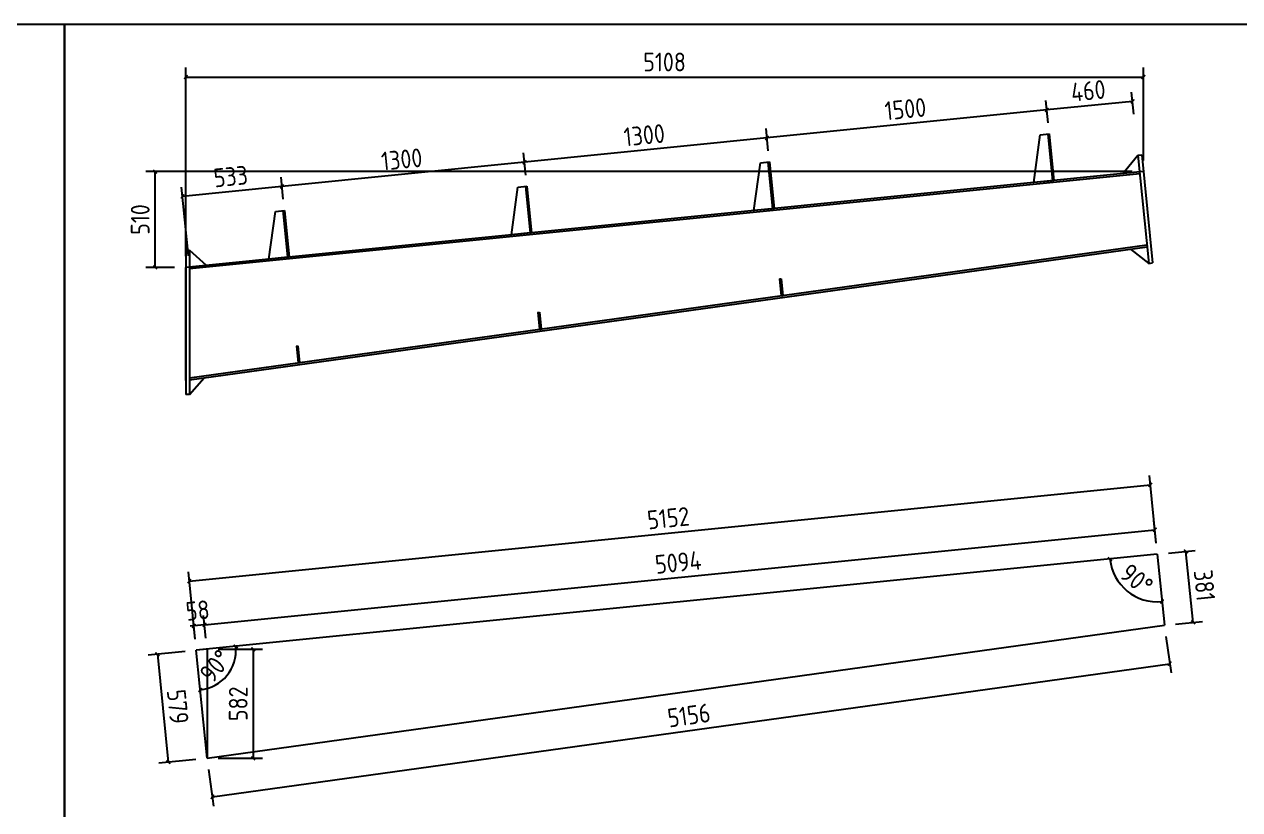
# Model space of a CAD drawing. Extents: x 810015 to 1451442, y -271755 to 145013.
# Drawn here: x 885834 to 918249, y -86798 to -65846 of the extents above; entities that cross this region are included whole.
import ezdxf

# ---------------------------------------------------------------- set-up
doc = ezdxf.new("R2010")
doc.units = 0
doc.header["$LTSCALE"] = 1000
doc.header["$MEASUREMENT"] = 0
doc.styles.get("Standard").update_dxf_attribs({"font": 'gbenor.shx', "bigfont": 'gbcbig.shx'})
doc.dimstyles.get("Standard").update_dxf_attribs({"dimscale": 100, "dimtxt": 2.5, "dimasz": 1, "dimexe": 2.5, "dimexo": 3, "dimgap": 1.5, "dimtad": 1, "dimdec": 0, "dimzin": 0, "dimdsep": 46, "dimtxsty": 'Standard', "dimblk": 'ARCHTICK', "dimcen": 0.09, "dimadec": 0, "dimazin": 0, "dimtfac": 1, "dimtdec": 0, "dimtix": 1, "dimtmove": 2, "dimatfit": 3, "dimfxl": 1, "dimtolj": 1, "dimtzin": 0, "dimarcsym": 0})

# ---------------------------------------------------------------- blocks, each defined once
blk = doc.blocks.new('_ArchTick')
at = {"color": 0, "linetype": 'ByBlock', "const_width": 0.4}
blk.add_lwpolyline([(-0.5, -0.5), (0.5, 0.5)], dxfattribs=at)
blk = doc.blocks.new('*D945')
at = {"color": 0, "lineweight": -2}
for p, q in [((916282, -82175), (916418, -83151)), ((890850, -86453), (916383, -82903)), ((890748, -85725), (890884, -86701))]:
    blk.add_line(p, q, dxfattribs=at)
at = {"layer": 'Defpoints', "color": 0}
for p in [(916241, -81878), (916383, -82903), (890707, -85428)]:
    blk.add_point(p, dxfattribs=at)
at = {"color": 0, "lineweight": -2, "xscale": 100, "yscale": 100, "zscale": 100}
for p, rotation in [((916383, -82903), 7.915163459661803), ((890850, -86453), 187.9151634596618)]:
    blk.add_blockref('_ArchTick', p, dxfattribs=dict(at, rotation=rotation))
at = {"color": 0, "insert": (903561, -84282), "char_height": 500, "attachment_point": 5, "rotation": 7.9152}
blk.add_mtext('\\A1;5156', dxfattribs=at)
blk = doc.blocks.new('*D946')
at = {"color": 0, "lineweight": -2}
for p, q in [((916350, -79954), (917066, -79882)), ((917006, -81802), (916817, -79907)), ((916539, -81848), (917255, -81777))]:
    blk.add_line(p, q, dxfattribs=at)
at = {"layer": 'Defpoints', "color": 0}
for p in [(916051, -79984), (916817, -79907), (916241, -81878)]:
    blk.add_point(p, dxfattribs=at)
at = {"color": 0, "lineweight": -2, "xscale": 100, "yscale": 100, "zscale": 100}
for p, rotation in [((916817, -79907), 95.7105931374986), ((917006, -81802), 275.7105931374986)]:
    blk.add_blockref('_ArchTick', p, dxfattribs=dict(at, rotation=rotation))
at = {"color": 0, "insert": (917310, -80815), "char_height": 500, "attachment_point": 5, "rotation": 275.7106}
blk.add_mtext('\\A1;381', dxfattribs=at)
blk = doc.blocks.new('*D947')
at = {"color": 0, "lineweight": -2}
for p, q in [((890121, -82577), (889137, -82675)), ((889386, -82650), (889674, -85531)), ((890409, -85458), (889426, -85556))]:
    blk.add_line(p, q, dxfattribs=at)
at = {"layer": 'Defpoints', "color": 0}
for p in [(890419, -82547), (889674, -85531), (890707, -85428)]:
    blk.add_point(p, dxfattribs=at)
at = {"color": 0, "lineweight": -2, "xscale": 100, "yscale": 100, "zscale": 100}
for p, rotation in [((889386, -82650), 95.71059313749862), ((889674, -85531), 275.7105931374987)]:
    blk.add_blockref('_ArchTick', p, dxfattribs=dict(at, rotation=rotation))
at = {"color": 0, "insert": (889928, -84051), "char_height": 500, "attachment_point": 5, "rotation": 275.7106}
blk.add_mtext('\\A1;579', dxfattribs=at)
blk = doc.blocks.new('*D948')
at = {"color": 0, "lineweight": -2}
for p, q in [((916022, -79685), (915961, -79083)), ((890642, -81867), (915986, -79332)), ((890677, -82220), (890617, -81618))]:
    blk.add_line(p, q, dxfattribs=at)
at = {"layer": 'Defpoints', "color": 0}
for p in [(915986, -79332), (916051, -79984), (890707, -82518)]:
    blk.add_point(p, dxfattribs=at)
at = {"color": 0, "lineweight": -2, "xscale": 100, "yscale": 100, "zscale": 100}
for p, rotation in [((915986, -79332), 5.710593137501236), ((890642, -81867), 185.7105931375012)]:
    blk.add_blockref('_ArchTick', p, dxfattribs=dict(at, rotation=rotation))
at = {"color": 0, "insert": (903274, -80201), "char_height": 500, "attachment_point": 5, "rotation": 5.7106}
blk.add_mtext('\\A1;5094', dxfattribs=at)
blk = doc.blocks.new('*D949')
at = {"color": 0, "lineweight": -2}
for p, q in [((916022, -79685), (915842, -77887)), ((890234, -80699), (915867, -78136)), ((890389, -82248), (890209, -80451))]:
    blk.add_line(p, q, dxfattribs=at)
at = {"layer": 'Defpoints', "color": 0}
for p in [(915867, -78136), (916051, -79984), (890419, -82547)]:
    blk.add_point(p, dxfattribs=at)
at = {"color": 0, "lineweight": -2, "xscale": 100, "yscale": 100, "zscale": 100}
for p, rotation in [((915867, -78136), 5.710593137499621), ((890234, -80699), 185.7105931374996)]:
    blk.add_blockref('_ArchTick', p, dxfattribs=dict(at, rotation=rotation))
at = {"color": 0, "insert": (903011, -79020), "char_height": 500, "attachment_point": 5, "rotation": 5.7106}
blk.add_mtext('\\A1;5152', dxfattribs=at)
blk = doc.blocks.new('*D950')
at = {"color": 0, "lineweight": -2}
for p, q in [((892740, -70513), (892681, -69923)), ((890211, -72021), (890028, -70188)), ((892706, -70171), (890053, -70437))]:
    blk.add_line(p, q, dxfattribs=at)
at = {"layer": 'Defpoints', "color": 0}
for p in [(890053, -70437), (892770, -70812), (890241, -72320)]:
    blk.add_point(p, dxfattribs=at)
at = {"color": 0, "lineweight": -2, "xscale": 100, "yscale": 100, "zscale": 100}
for p, rotation in [((892706, -70171), 5.710593137196875), ((890053, -70437), 185.7105931371969)]:
    blk.add_blockref('_ArchTick', p, dxfattribs=dict(at, rotation=rotation))
at = {"color": 0, "insert": (891340, -69906), "char_height": 500, "attachment_point": 5, "rotation": 5.7106}
blk.add_mtext('\\A1;533', dxfattribs=at)
blk = doc.blocks.new('*D951')
at = {"color": 0, "lineweight": -2}
for p, q in [((890389, -82248), (890329, -81647)), ((890677, -82220), (890617, -81618)), ((890354, -81895), (890254, -81905)), ((890642, -81867), (890354, -81895)), ((890642, -81867), (890741, -81857))]:
    blk.add_line(p, q, dxfattribs=at)
at = {"layer": 'Defpoints', "color": 0}
for p in [(890354, -81895), (890419, -82547), (890707, -82518)]:
    blk.add_point(p, dxfattribs=at)
at = {"color": 0, "lineweight": -2, "xscale": 100, "yscale": 100, "zscale": 100}
for p, rotation in [((890354, -81895), 5.710593137499633), ((890642, -81867), 185.7105931374996)]:
    blk.add_blockref('_ArchTick', p, dxfattribs=dict(at, rotation=rotation))
at = {"color": 0, "insert": (890458, -81483), "char_height": 500, "attachment_point": 5, "rotation": 5.7106}
blk.add_mtext('\\A1;58', dxfattribs=at)
blk = doc.blocks.new('*D952')
at = {"color": 0, "lineweight": -2}
blk.add_arc((916051, -79984), 1268, 185.7106, 275.7106, dxfattribs=at)
at = {"layer": 'Defpoints', "color": 0}
for p in [(916051, -79984), (916051, -79984), (915022, -80724), (916241, -81878), (890419, -82547)]:
    blk.add_point(p, dxfattribs=at)
at = {"color": 0, "lineweight": -2, "xscale": 100, "yscale": 100, "zscale": 100}
for p, rotation in [((914790, -80110), 95.71059313749953), ((916178, -81245), 5.710593137500392)]:
    blk.add_blockref('_ArchTick', p, dxfattribs=dict(at, rotation=rotation))
at = {"color": 0, "insert": (915502, -80655), "char_height": 500, "attachment_point": 5, "rotation": 320.7106}
blk.add_mtext('\\A1;90°', dxfattribs=at)
blk = doc.blocks.new('*D953')
at = {"color": 0, "lineweight": -2}
blk.add_arc((890419, -82547), 1061, 275.7106, 5.7106, dxfattribs=at)
at = {"layer": 'Defpoints', "color": 0}
for p in [(916051, -79984), (890419, -82547), (890419, -82547), (891039, -83409), (890707, -85428)]:
    blk.add_point(p, dxfattribs=at)
at = {"color": 0, "lineweight": -2, "xscale": 100, "yscale": 100, "zscale": 100}
for p, rotation in [((891475, -82441), 95.71059313749967), ((890525, -83603), 185.7105931374991)]:
    blk.add_blockref('_ArchTick', p, dxfattribs=dict(at, rotation=rotation))
at = {"color": 0, "insert": (890931, -82966), "char_height": 500, "attachment_point": 5, "rotation": 50.7106}
blk.add_mtext('\\A1;90°', dxfattribs=at)
blk = doc.blocks.new('*D954')
at = {"color": 0, "lineweight": -2}
for p, q in [((915380, -69777), (889075, -69777)), ((889325, -72330), (889325, -69777)), ((889841, -72330), (889075, -72330))]:
    blk.add_line(p, q, dxfattribs=at)
at = {"layer": 'Defpoints', "color": 0}
for p in [(889325, -69777), (915680, -69777), (890141, -72330)]:
    blk.add_point(p, dxfattribs=at)
at = {"color": 0, "lineweight": -2, "xscale": 100, "yscale": 100, "zscale": 100}
for p, rotation in [((889325, -69777), 90), ((889325, -72330), 270)]:
    blk.add_blockref('_ArchTick', p, dxfattribs=dict(at, rotation=rotation))
at = {"color": 0, "insert": (888925, -71054), "char_height": 500, "attachment_point": 5, "rotation": 90}
blk.add_mtext('\\A1;510', dxfattribs=at)
blk = doc.blocks.new('*D271')
at = {"color": 0, "lineweight": -2}
for p, q in [((890141, -72030), (890141, -67002)), ((915680, -69477), (915680, -67002)), ((890141, -67252), (915680, -67252))]:
    blk.add_line(p, q, dxfattribs=at)
at = {"layer": 'Defpoints', "color": 0}
for p in [(915680, -67252), (915680, -69777), (890141, -72330)]:
    blk.add_point(p, dxfattribs=at)
at = {"color": 0, "lineweight": -2, "xscale": 100, "yscale": 100, "zscale": 100, "rotation": 180}
blk.add_blockref('_ArchTick', (890141, -67252), dxfattribs=at)
at = {"color": 0, "lineweight": -2, "xscale": 100, "yscale": 100, "zscale": 100}
blk.add_blockref('_ArchTick', (915680, -67252), dxfattribs=at)
at = {"color": 0, "insert": (902911, -66852), "char_height": 500, "attachment_point": 5}
blk.add_mtext('\\A1;5108', dxfattribs=at)
blk = doc.blocks.new('*D955')
at = {"color": 0, "lineweight": -2}
for p, q in [((891007, -82518), (892189, -82518)), ((891939, -82518), (891939, -85428)), ((891007, -85428), (892189, -85428))]:
    blk.add_line(p, q, dxfattribs=at)
at = {"layer": 'Defpoints', "color": 0}
for p in [(890707, -82518), (890707, -85428), (891939, -85428)]:
    blk.add_point(p, dxfattribs=at)
at = {"color": 0, "lineweight": -2, "xscale": 100, "yscale": 100, "zscale": 100}
for p, rotation in [((891939, -82518), 90), ((891939, -85428), 270)]:
    blk.add_blockref('_ArchTick', p, dxfattribs=dict(at, rotation=rotation))
at = {"color": 0, "insert": (891539, -83973), "char_height": 500, "attachment_point": 5, "rotation": 90}
blk.add_mtext('\\A1;582', dxfattribs=at)
blk = doc.blocks.new('*D392')
at = {"color": 0, "lineweight": -2}
for p, q in [((915427, -68245), (915368, -67654)), ((913138, -68474), (913079, -67883)), ((915393, -67903), (913104, -68131))]:
    blk.add_line(p, q, dxfattribs=at)
at = {"layer": 'Defpoints', "color": 0}
for p in [(913104, -68131), (915457, -68543), (913168, -68772)]:
    blk.add_point(p, dxfattribs=at)
at = {"color": 0, "lineweight": -2, "xscale": 100, "yscale": 100, "zscale": 100}
for p, rotation in [((913104, -68131), 185.7105931375073), ((915393, -67903), 5.710593137507348)]:
    blk.add_blockref('_ArchTick', p, dxfattribs=dict(at, rotation=rotation))
at = {"color": 0, "insert": (914209, -67619), "char_height": 500, "attachment_point": 5, "rotation": 5.7106}
blk.add_mtext('\\A1;460', dxfattribs=at)
blk = doc.blocks.new('*D1178')
at = {"color": 0, "lineweight": -2}
for p, q in [((913138, -68474), (913079, -67883)), ((913104, -68131), (905641, -68878)), ((905676, -69220), (905616, -68629))]:
    blk.add_line(p, q, dxfattribs=at)
at = {"layer": 'Defpoints', "color": 0}
for p in [(905641, -68878), (913168, -68772), (905705, -69518)]:
    blk.add_point(p, dxfattribs=at)
at = {"color": 0, "lineweight": -2, "xscale": 100, "yscale": 100, "zscale": 100}
for p, rotation in [((913104, -68131), 5.710593137190161), ((905641, -68878), 185.7105931371902)]:
    blk.add_blockref('_ArchTick', p, dxfattribs=dict(at, rotation=rotation))
at = {"color": 0, "insert": (909333, -68107), "char_height": 500, "attachment_point": 5, "rotation": 5.7106}
blk.add_mtext('\\A1;1500', dxfattribs=at)
blk = doc.blocks.new('*D1179')
at = {"color": 0, "lineweight": -2}
for p, q in [((905676, -69220), (905616, -68629)), ((905641, -68878), (899174, -69525)), ((899208, -69867), (899149, -69276))]:
    blk.add_line(p, q, dxfattribs=at)
at = {"layer": 'Defpoints', "color": 0}
for p in [(899174, -69525), (905705, -69518), (899238, -70165)]:
    blk.add_point(p, dxfattribs=at)
at = {"color": 0, "lineweight": -2, "xscale": 100, "yscale": 100, "zscale": 100}
for p, rotation in [((905641, -68878), 5.710593137190161), ((899174, -69525), 185.7105931371902)]:
    blk.add_blockref('_ArchTick', p, dxfattribs=dict(at, rotation=rotation))
at = {"color": 0, "insert": (902368, -68803), "char_height": 500, "attachment_point": 5, "rotation": 5.7106}
blk.add_mtext('\\A1;1300', dxfattribs=at)
blk = doc.blocks.new('*D1180')
at = {"color": 0, "lineweight": -2}
for p, q in [((899208, -69867), (899149, -69276)), ((899174, -69525), (892706, -70171)), ((892740, -70513), (892681, -69923))]:
    blk.add_line(p, q, dxfattribs=at)
at = {"layer": 'Defpoints', "color": 0}
for p in [(892706, -70171), (899238, -70165), (892770, -70812)]:
    blk.add_point(p, dxfattribs=at)
at = {"color": 0, "lineweight": -2, "xscale": 100, "yscale": 100, "zscale": 100}
for p, rotation in [((899174, -69525), 5.710593137190161), ((892706, -70171), 185.7105931371902)]:
    blk.add_blockref('_ArchTick', p, dxfattribs=dict(at, rotation=rotation))
at = {"color": 0, "insert": (895900, -69450), "char_height": 500, "attachment_point": 5, "rotation": 5.7106}
blk.add_mtext('\\A1;1300', dxfattribs=at)

msp = doc.modelspace()

# ---------------------------------------------------------------- linework, layer by layer
at = {"color": 2}
for p, q in [((912755.1, -70068.3), (912929.4, -68795.9)), ((912929.4, -68795.9), (913168.2, -68772)), ((913128.4, -68776), (913252.6, -70018.6)), ((913168.2, -68772), (913292.4, -70014.6)), ((913168.2, -68772), (913292.4, -70014.6)), ((915132.8, -69830.6), (915535.8, -69338)), ((915535.8, -69338), (915635.3, -69328.1)), ((915535.8, -69338), (915824.3, -72223.6)), ((915635.3, -69328.1), (915923.9, -72213.7)), ((905292.3, -70814.6), (905466.6, -69542.2)), ((905466.6, -69542.2), (905705.4, -69518.3)), ((905665.6, -69522.3), (905789.9, -70764.9)), ((905705.4, -69518.3), (905829.7, -70760.9)), ((905705.4, -69518.3), (905829.7, -70760.9)), ((915680.1, -69775.8), (915680.8, -69775.8)), ((898824.6, -71461.4), (898998.9, -70189)), ((898998.9, -70189), (899237.7, -70165.1)), ((899197.9, -70169.1), (899322.1, -71411.6)), ((899237.7, -70165.1), (899361.9, -71407.7)), ((899237.7, -70165.1), (899361.9, -71407.7)), ((913252.6, -70018.6), (912755.1, -70068.3)), ((892356.9, -72108.2), (892531.1, -70835.8)), ((892531.1, -70835.8), (892769.9, -70811.9)), ((892730.1, -70815.9), (892854.4, -72058.4)), ((892769.9, -70811.9), (892894.2, -72054.4)), ((905789.9, -70764.9), (905292.3, -70814.6)), ((899322.1, -71411.6), (898824.6, -71461.4)), ((890141.3, -71871.2), (890141.3, -75721.2)), ((890141.3, -71871.2), (890241.3, -71871.2)), ((890241.3, -71871.2), (890241.3, -75721.2)), ((890241.3, -71871.2), (890687.6, -72275.1)), ((915338.1, -71841.1), (915824.3, -72223.6)), ((892854.4, -72058.4), (892356.9, -72108.2)), ((915824.3, -72223.6), (915923.9, -72213.7)), ((890141.3, -75346.2), (890141.3, -72331.2)), ((905977.2, -72637.8), (906016.8, -72632.3)), ((905977.2, -72637.8), (906022, -73085.9)), ((906016.8, -72632.3), (906061.6, -73080.4)), ((906016.8, -72632.3), (906061.6, -73080.4)), ((906022, -73085.9), (906061.6, -73080.4)), ((899534.3, -73533.5), (899574, -73528)), ((899534.3, -73533.5), (899579.1, -73981.6)), ((899574, -73528), (899618.8, -73976.1)), ((899579.1, -73981.6), (899618.8, -73976.1)), ((893091.5, -74429.3), (893131.1, -74423.8)), ((893091.5, -74429.3), (893136.3, -74877.4)), ((893131.1, -74423.8), (893175.9, -74871.9)), ((893136.3, -74877.4), (893175.9, -74871.9)), ((890241.3, -75721.2), (890628.5, -75276.5)), ((890241.3, -75721.2), (890141.3, -75721.2)), ((916051.4, -79983.7), (916240.8, -81878.1)), ((890707.1, -82518.2), (890707.1, -85428.1))]:
    msp.add_line(p, q, dxfattribs=at)
for p, q in [((915680.1, -69775.8), (890141.3, -72329.7)), ((915585.5, -69835.5), (890241.3, -72370)), ((913265.7, -69747.2), (913292.4, -70014.6)), ((915680.8, -69775.8), (915680.1, -69775.8)), ((905802.9, -70493.5), (905829.7, -70760.9)), ((899335.2, -71140.2), (899361.9, -71407.7)), ((890241.3, -75279.9), (915775, -71729.9)), ((890241.3, -75330.4), (915780, -71779.7)), ((892867.4, -71787), (892894.2, -72054.4)), ((916051.4, -79983.7), (890419, -82547)), ((890707.1, -85428.1), (916240.8, -81878.1))]:
    msp.add_line(p, q)
at = {"color": 1}
for p in [(890707.1, -82518.2), (890707.1, -85428.1)]:
    msp.add_line(p, (890419, -82547), dxfattribs=at)
for points in [[(832304.7, -65846.1), (886905.7, -65846.1), (886905.7, -107811.3), (832304.7, -107811.3)], [(886905.7, -65846.1), (941506.8, -65846.1), (941506.8, -107811.3), (886905.7, -107811.3)]]:
    msp.add_lwpolyline(points, close=True)

# ---------------------------------------------------------------- dimensions: what is measured, and where the dimension line sits
at = {"color": 3}
dim = msp.add_linear_dim(base=(915680.2, -67251.9), p1=(890141.3, -72329.7), p2=(915680.2, -69777.4), dimstyle='Standard', override={"dimtxt": 5, "dimlfac": 0.2}, dxfattribs=at)
dim.commit()
dim.dimension.update_dxf_attribs({"geometry": '*D271', "text_midpoint": (902910.8, -66851.9)})
for p1, p2, distance, picture, middle in [((915456.8, -68543.2), (913168.2, -68772), -643.8, '*D392', (914208.6, -67619)), ((890419, -82547), (916051.4, -79983.7), 1856.8, '*D949', (903010.6, -79019.7)), ((890707.1, -82518.2), (916051.4, -79983.7), 654.8, '*D948', (903274.3, -80201.4)), ((916240.8, -81878.1), (916051.4, -79983.7), -769.3, '*D946', (917309.6, -80814.6)), ((890707.1, -82518.2), (890419, -82547), -654.8, '*D951', (890458.1, -81483)), ((890707.1, -85428.1), (916240.8, -81878.1), -1035.1, '*D945', (903561.4, -84282.1)), ((890419, -82547), (890707.1, -85428.1), -1038, '*D947', (889928.3, -84051)), ((890707.1, -82518.2), (890707.1, -85428.1), 1232.2, '*D955', (891539.3, -83973.1))]:
    dim = msp.add_aligned_dim(p1=p1, p2=p2, distance=distance, dimstyle='Standard', override={"dimtxt": 5, "dimlfac": 0.2}, dxfattribs=at)
    dim.commit()
    dim.dimension.update_dxf_attribs({"geometry": picture, "text_midpoint": middle})
for base, p1, p2, angle, picture, middle in [((905641.4, -68877.8), (913168.2, -68772), (905705.4, -69518.3), 5.71059, '*D1178', (909332.9, -68106.6)), ((899173.6, -69524.5), (905705.4, -69518.3), (899237.7, -70165.1), 5.71059, '*D1179', (902367.7, -68803.1)), ((892705.9, -70171.3), (899237.7, -70165.1), (892769.9, -70811.9), 5.71059, '*D1180', (895899.9, -69449.9)), ((890053, -70436.6), (892769.9, -70811.9), (890241.3, -72319.7), 5.71059, '*D950', (891339.6, -69905.9)), ((889325.5, -69777.4), (890141.3, -72329.7), (915680.2, -69777.4), 90, '*D954', (888925.5, -71053.5))]:
    dim = msp.add_linear_dim(base=base, p1=p1, p2=p2, angle=angle, dimstyle='Standard', override={"dimtxt": 5, "dimlfac": 0.2}, dxfattribs=at)
    dim.commit()
    dim.dimension.update_dxf_attribs({"geometry": picture, "text_midpoint": middle})
at = {"color": 1}
for base, line1, line2, picture, middle in [((891038.6, -83408.8), ((916051.4, -79983.7), (890419, -82547)), ((890707.1, -85428.1), (890419, -82547)), '*D953', (890930.9, -82965.8)), ((915022.1, -80723.6), ((916051.4, -79983.7), (916240.8, -81878.1)), ((916051.4, -79983.7), (890419, -82547)), '*D952', (915502, -80655.2))]:
    dim = msp.add_angular_dim_2l(base=base, line1=line1, line2=line2, dimstyle='Standard', override={"dimtxt": 5}, dxfattribs=at)
    dim.commit()
    dim.dimension.update_dxf_attribs({"geometry": picture, "text_midpoint": middle})

doc.saveas('drawing.dxf')
